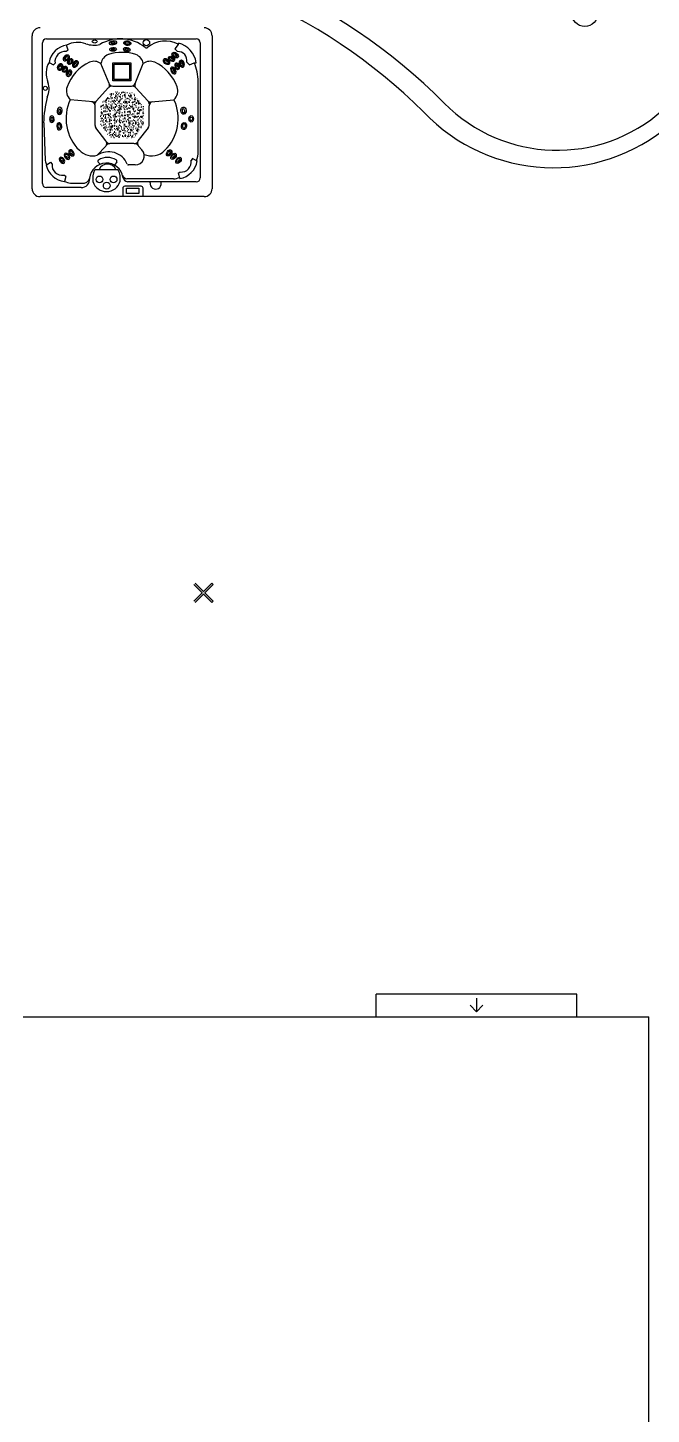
# Model space of a CAD drawing. Header units: millimetres. Extents: x 60252 to 149408, y 10197 to 135197.
# Drawn here: x 107151 to 117544, y 66600 to 89695 of the extents above; entities that cross this region are included whole.
import ezdxf

# ---------------------------------------------------------------- set-up
doc = ezdxf.new("R2010")
doc.units = ezdxf.units.MM
for name, color, linetype in [('Floor', 8, 'Continuous'), ('Floorplan -Outline', 40, 'Continuous'), ('IOT SMART DEVICES', 181, 'Continuous'), ('Stairs', 84, 'Continuous')]:
    doc.layers.add(name, color=color, linetype=linetype)

# ---------------------------------------------------------------- blocks, each defined once
blk = doc.blocks.new('Swimming Pool')
blk.add_circle((239.3, 27.34), 5.76)
for centre, radius, start, end in [((2.92, 100.8), 100.84, 91.66063, 268.3394), ((12.41, -171.71), 373.52, 45.73076, 91.90364), ((2.93, 100.8), 92.21, 91.81876, 268.1812), ((1.09, -201.28), 394.24, 47.32911, 90.15862), ((-100.22, 100.8), 51.26, 296.7711, 63.22766), ((-102.42, 100.8), 41.94, 299.5101, 60.52112), ((-102.53, 100.8), 30.53, 303.4315, 56.54146), ((223.57, 34.92), 78.47, 236.5667, 50.82623), ((225.36, 33.96), 69.48, 237.7372, 51.83195), ((52.71, -241.32), 255.45, 57.95069, 101.9089), ((52.53, -237.36), 243.1, 58.28392, 102.4795)]:
    blk.add_arc(centre, radius, start, end)

msp = doc.modelspace()

# ---------------------------------------------------------------- hatches: boundary and pattern name
h = msp.add_hatch()
h.set_pattern_fill('AR-CONC', color=256, scale=0.6, style=0)
h.set_pattern_definition([(50, (1656050.01, 32483.38), (109.3108014, -9.5634513), [11.43, -125.73]), (355, (1656050.01, 32483.38), (-21.1456956, 114.633986), [9.144, -100.584]), (100.451, (1656059.12, 32482.58), (88.165501, 105.070013), [9.714, -106.854]), (46.1842, (1656050.01, 32513.86), (162.647425, -25.225397), [17.145, -188.595]), (96.6356, (1656063.56, 32511.76), (142.44254, 148.455334), [14.571, -160.281]), (351.184, (1656050.01, 32513.86), (142.442763, 148.45507), [13.716, -150.876]), (21, (1656065.25, 32506.24), (90.968928, -61.359311), [11.43, -125.73]), (326, (1656065.25, 32506.24), (37.081217, 110.51278), [9.144, -100.584]), (71.4514, (1656072.83, 32501.13), (128.0498945, 49.1537146), [9.714, -106.854]), (37.5, (1656050.01, 32483.38), (1.85316195, 50.7330233), [0, -99.3648, 0, -102.108, 0, -100.965]), (7.5, (1656050.01, 32483.38), (40.0917975, 60.1083449), [0, -58.2168, 0, -97.0788, 0, -38.481]), (327.5, (1656016.025, 32483.38), (81.3543571, -3.4372464), [0, -38.1, 0, -118.872, 0, -157.734]), (317.5, (1656000.785, 32483.38), (88.8775088, 15.2558946), [0, -49.53, 0, -78.9432, 0, -112.014])])
h.paths.add_polyline_path([(109084, 88389, 0.190327), (109063, 88441), (108907, 88608, 0.207526), (108852, 88631), (108596, 88631, 0.207526), (108541, 88608), (108384, 88441, 0.190327), (108364, 88389), (108364, 88101, 0.165466), (108380, 88056), (108511, 87885, 0.232792), (108571, 87855), (108877, 87855, 0.232792), (108937, 87885), (109068, 88056, 0.165466), (109084, 88101)])
at = {"layer": 'IOT SMART DEVICES', "ltscale": 10}
h = msp.add_hatch(color=256, dxfattribs=at)
h.dxf.hatch_style = 1
h.paths.add_polyline_path([(108870, 89110), (108570, 89110), (108570, 88810), (108870, 88810)])
h.paths.add_polyline_path([(108593, 88832), (108593, 88997), (108593, 89087), (108683, 89087), (108848, 89087), (108848, 88832)], flags=16)
h = msp.add_hatch(color=256, dxfattribs=at)
h.dxf.hatch_style = 1
h.paths.add_polyline_path([(110241, 80420), (110220, 80441), (110081, 80302), (109941, 80441), (109920, 80420), (110059, 80281), (109920, 80141), (109941, 80120), (110081, 80259), (110220, 80120), (110241, 80141), (110102, 80281)])

# ---------------------------------------------------------------- linework, layer by layer
for p, q in [((107224, 87014), (107224, 89562)), ((107396, 87100), (107396, 89443)), ((107463, 89510), (109960, 89510)), ((107826, 89319), (107799, 89406)), ((109656, 89414), (109600, 89345)), ((109664, 89440), (109656, 89414)), ((110027, 89443), (110027, 87194)), ((110224, 89562), (110224, 87014)), ((107826, 89319), (107792, 89298)), ((109600, 89345), (109648, 89297)), ((107507, 89118), (107583, 89075)), ((107583, 89075), (107606, 89106)), ((108507, 88764), (108371, 89099)), ((108941, 88764), (109077, 89099)), ((109846, 89076), (109803, 89122)), ((109846, 89076), (109926, 89111)), ((109926, 89111), (109958, 89111)), ((108295, 88479), (108494, 88692)), ((108568, 88723), (108879, 88723)), ((109152, 88479), (108953, 88692)), ((109993, 87630), (109993, 88798)), ((108240, 88458), (107860, 88496)), ((109208, 88458), (109588, 88496)), ((108273, 88068), (108273, 88395)), ((109175, 88068), (109175, 88395)), ((107417, 88110), (107440, 87481)), ((108455, 87809), (108287, 88027)), ((108993, 87809), (109161, 88027)), ((108921, 87764), (108518, 87764)), ((108451, 87723), (108310, 87570)), ((108997, 87723), (109055, 87660)), ((107458, 87406), (107532, 87453)), ((107532, 87453), (107556, 87422)), ((108286, 87334), (108640, 87334)), ((108324, 87457), (108360, 87420)), ((108634, 87461), (108596, 87405)), ((108944, 87409), (108832, 87409)), ((109898, 87517), (109875, 87486)), ((109975, 87475), (109898, 87517)), ((107786, 87219), (107751, 87239)), ((107786, 87219), (107763, 87131)), ((107863, 87105), (108057, 87105)), ((109583, 87177), (108804, 87177)), ((109960, 87127), (108817, 87127)), ((109193, 87113), (109193, 87127)), ((109375, 87107), (109375, 87127)), ((109657, 87270), (109692, 87292)), ((109657, 87270), (109686, 87183)), ((110091, 86881), (107357, 86881)), ((108041, 87033), (107463, 87033)), ((108734, 87021), (108734, 86881)), ((109040, 87054), (108768, 87054)), ((109073, 86881), (109073, 87021))]:
    msp.add_line(p, q)
msp.add_lwpolyline([(108799, 87022), (109005, 87022), (109005, 86932), (108799, 86932)], close=True)
for centre, radius in [((109129, 89445), 53), ((108348, 87169), 55.9), ((108467, 87064), 55.9), ((108582, 87169), 55.9)]:
    msp.add_circle(centre, radius)
for centre, radius, start, end in [((107357, 89562), 133, 90, 180), ((110091, 89562), 133, 0, 90), ((107463, 89443), 66.6, 90, 180), ((107860, 89052), 360, 99.7947, 169.4365), ((107983, 89048), 403, 70.3547, 117.188), ((108254, 89817), 412, 250.7859, 284.0693), ((108694, 88845), 665, 51.5883, 120.6993), ((109444, 89010), 463, 62.5149, 129.6018), ((109559, 89050), 404, 8.6838, 74.9119), ((109960, 89443), 66.6, 0, 90), ((107775, 89128), 171, 84.2998, 187.4896), ((108563, 89067), 194, 111.1227, 170.3461), ((108724, 88524), 760, 72.2709, 107.5059), ((108885, 89067), 194, 9.6539, 68.8773), ((109128, 89392), 33.3, 231.5883, 309.6018), ((109654, 89147), 151, 350.5298, 92.1356), ((107812, 88935), 356, 148.9858, 204.551), ((108517, 88441), 760, 116.3246, 159.1013), ((108256, 88942), 194, 53.7075, 112.931), ((109192, 88942), 194, 67.069, 126.2925), ((108931, 88441), 760, 20.8987, 63.6754), ((109243, 88798), 750, 0, 24.7178), ((107182, 88678), 325, 334.1885, 19.4489), ((108003, 88645), 207, 161.0692, 226.0839), ((108446, 88737), 66.6, 316.8958, 22.0268), ((108556, 88648), 76, 89.4004, 137.4064), ((108568, 88789), 66.6, 202.0268, 270), ((108879, 88789), 66.6, 270, 337.9732), ((108891, 88648), 76, 42.5936, 90.5996), ((109002, 88737), 66.6, 157.9732, 223.1042), ((109445, 88645), 207, 313.9161, 18.9308), ((109349, 88067), 1933, 165.941, 178.732), ((108525, 88181), 736, 154.6903, 225.741), ((108206, 88395), 66.6, 0, 84.3987), ((108247, 88524), 66.6, 264.3987, 316.8958), ((108357, 88417), 87.2, 135.0976, 182.0922), ((109091, 88417), 87.2, 357.9078, 44.9024), ((109201, 88524), 66.6, 223.1042, 275.6013), ((109241, 88395), 66.6, 95.6013, 180), ((108923, 88181), 736, 314.259, 25.3097), ((108340, 88068), 66.6, 180, 217.5816), ((109108, 88068), 66.6, 322.4184, 0), ((108402, 87768), 66.6, 317.435, 37.5816), ((108521, 87685), 79.8, 91.9881, 138.6808), ((108524, 87840), 76, 216.7179, 268.3545), ((108926, 87684), 80.6, 41.4319, 93.9324), ((108924, 87840), 76, 271.6455, 323.2821), ((109046, 87768), 66.6, 142.4184, 222.565), ((108234, 87872), 312, 224.4969, 284.2503), ((108500, 87290), 338, 23.0732, 124.0913), ((108479, 87247), 287, 58.8208, 121.5804), ((108944, 87559), 150, 270, 42.565), ((109214, 87872), 312, 246.8409, 315.5031), ((109520, 87645), 473, 339.6627, 358.2166), ((107975, 87657), 563, 198.1875, 205.7238), ((107808, 87488), 360, 193.0978, 262.7396), ((107726, 87408), 171, 175.0447, 278.2345), ((108462, 87159), 281, 10.0448, 174.3936), ((108566, 87181), 331, 154.9631, 188.3315), ((108286, 87311), 22.2, 90, 154.9631), ((108340, 87472), 22.2, 121.5804, 224.4492), ((108481, 87270), 154, 24.5552, 155.4448), ((108616, 87473), 22.2, 325.9829, 58.8208), ((108640, 87311), 22.2, 28.1729, 90), ((108403, 87184), 291, 350.6002, 28.1729), ((108832, 87431), 22.2, 203.0732, 270), ((109621, 87537), 360, 280.4469, 350.0888), ((109707, 87462), 171, 264.9521, 8.1419), ((107463, 87100), 66.6, 180, 270), ((107975, 87657), 563, 247.9326, 258.5196), ((108044, 87173), 140, 269.1093, 5.385), ((108072, 87219), 115, 262.3367, 343.3761), ((108463, 87202), 236, 197.1894, 343.9014), ((108827, 87276), 102, 201.709, 257.0323), ((108835, 87223), 97.7, 189.1807, 259.1847), ((109284, 87098), 91.7, 170.4651, 5.9937), ((109520, 87645), 473, 277.5515, 289.747), ((109960, 87194), 66.6, 270, 0), ((107357, 87014), 133, 180, 270), ((108768, 87021), 33.3, 90, 180), ((109040, 87021), 33.3, 0, 90), ((110091, 87014), 133, 270, 0)]:
    msp.add_arc(centre, radius, start, end)
for centre, major_axis, ratio in [((108267, 89465), (39.7, 0.4), 0.642405), ((108572, 89444), (58.3, 13.6), 0.600565), ((108572, 89444), (32, 7.7), 0.570221), ((108811, 89438), (58.5, -10.7), 0.636518), ((108811, 89438), (36.7, -7.5), 0.525994), ((108574, 89334), (55.6, 5.7), 0.569599), ((108574, 89334), (-30, -3), 0.521549), ((108803, 89331), (54, -9), 0.678526), ((108803, 89331), (-28.4, 5.8), 0.572429), ((109464, 89131), (-45.3, 41.2), 0.652539), ((109464, 89131), (26.5, -26.8), 0.601262), ((109471, 89138), (-7.93, 8.26), 0.491419), ((109548, 89176), (42.8, -32.7), 0.712678), ((109548, 89176), (27.9, -20.9), 0.692424), ((109609, 89239), (49.4, -34.7), 0.676104), ((109557, 89180), (-7.93, 8.26), 0.491419), ((109609, 89239), (30.6, -19.4), 0.630036), ((109620, 89243), (-7.93, 8.26), 0.491419), ((107692, 89041), (17.9, 57.6), 0.676104), ((107692, 89041), (9.1, 35.1), 0.630036), ((107685, 89051), (-5.4, -10.1), 0.491419), ((107770, 89003), (17.9, 50.8), 0.712678), ((107770, 89003), (11.3, 32.9), 0.692424), ((107763, 89011), (-5.4, -10.1), 0.491419), ((107838, 88937), (-25.3, -55.7), 0.652539), ((107838, 88937), (17.3, 33.4), 0.601262), ((107829, 88942), (-5.4, -10.1), 0.491419), ((107444, 88685), (-0.4, 34), 0.904755), ((109747, 88314), (6.8, -59.5), 0.715425), ((109746, 88312), (4.2, -38.5), 0.455749), ((109876, 88177), (0, 53.8), 0.699654), ((109754, 88057), (4.7, 59.4), 0.713782), ((109755, 88059), (4.1, 37.5), 0.579937), ((109876, 88175), (0, 31.9), 0.622904), ((107797, 87547), (8.13, -8.07), 0.491419), ((107870, 87604), (8.13, -8.07), 0.491419), ((109509, 87610), (-34, -46.3), 0.656176), ((109510, 87610), (21.8, 27.8), 0.667879), ((109581, 87553), (-34, -46.3), 0.656176), ((109583, 87553), (21.8, 27.8), 0.667879), ((109665, 87487), (-34, -46.3), 0.656176), ((107714, 87482), (8.13, -8.07), 0.491419), ((109666, 87487), (21.8, 27.8), 0.667879)]:
    msp.add_ellipse(centre, major_axis=major_axis, ratio=ratio)
at = {"extrusion": (0, 0, -1)}
for centre, major_axis, ratio in [((107795, 89191), (-47.5, -37.3), 0.676104), ((107795, 89191), (-29.6, -21), 0.630036), ((107783, 89194), (7.49, 8.67), 0.491419), ((107858, 89132), (-41.1, -34.9), 0.712678), ((107858, 89132), (-26.7, -22.3), 0.692424), ((107849, 89135), (7.49, 8.67), 0.491419), ((107945, 89091), (43, 43.6), 0.652539), ((109719, 89095), (-20.9, 56.6), 0.676104), ((107945, 89091), (-25.1, -28.1), 0.601262), ((107937, 89098), (7.49, 8.67), 0.491419), ((109578, 88983), (28.2, -54.3), 0.652539), ((109578, 88983), (-19.1, 32.5), 0.601262), ((109587, 88988), (5.95, -9.79), 0.491419), ((109643, 89053), (-20.6, 49.8), 0.712678), ((109643, 89053), (-13, 32.3), 0.692424), ((109649, 89060), (5.95, -9.79), 0.491419), ((109719, 89095), (-10.9, 34.6), 0.630036), ((109726, 89105), (5.95, -9.79), 0.491419), ((107554, 88171), (-0.2, 53.8), 0.699654), ((107682, 88310), (-6.5, -59.5), 0.715425), ((107683, 88307), (-4, -38.6), 0.455749), ((107554, 88170), (-0.1, 31.9), 0.622904), ((107676, 88052), (-5, 59.4), 0.713782), ((107675, 88054), (-4.2, 37.5), 0.579937), ((107723, 87487), (34, -46.3), 0.656176), ((107806, 87553), (34, -46.3), 0.656176), ((107805, 87553), (-21.8, 27.8), 0.667879), ((107879, 87610), (34, -46.3), 0.656176), ((107878, 87610), (-21.8, 27.8), 0.667879), ((109518, 87604), (-8.13, -8.07), 0.491419), ((109590, 87547), (-8.13, -8.07), 0.491419), ((107721, 87487), (-21.8, 27.8), 0.667879), ((109674, 87482), (-8.13, -8.07), 0.491419)]:
    msp.add_ellipse(centre, major_axis=major_axis, ratio=ratio, dxfattribs=at)
at = {"layer": 'Floor'}
for p, q in [((114630, 73529), (114630, 73306)), ((114630, 73306), (114524, 73412)), ((114630, 73306), (114736, 73412))]:
    msp.add_line(p, q, dxfattribs=at)
at = {"layer": 'Floorplan -Outline'}
for p, q in [((112959, 73222), (112959, 73597)), ((116301, 73222), (116301, 73597)), ((107077, 73222), (117502, 73222)), ((117502, 48247), (117502, 73222))]:
    msp.add_line(p, q, dxfattribs=at)
at = {"layer": 'IOT SMART DEVICES', "ltscale": 10}
for p, q in [((108570, 89110), (108870, 89110)), ((108570, 88810), (108570, 89110)), ((108593, 89087), (108683, 89087)), ((108593, 88997), (108593, 89087)), ((108593, 88832), (108593, 88997)), ((108683, 89087), (108848, 89087)), ((108848, 89087), (108848, 88832)), ((108870, 89110), (108870, 88810)), ((108870, 88810), (108570, 88810)), ((108848, 88832), (108593, 88832)), ((109920, 80420), (110059, 80281)), ((109941, 80441), (110081, 80302)), ((110081, 80302), (110220, 80441)), ((110102, 80281), (110241, 80420)), ((110241, 80420), (110220, 80441)), ((109920, 80141), (110059, 80281)), ((109941, 80120), (110081, 80259)), ((110081, 80259), (110220, 80120)), ((110102, 80281), (110241, 80141)), ((110220, 80120), (110241, 80141))]:
    msp.add_line(p, q, dxfattribs=at)
at = {"layer": 'Stairs'}
msp.add_line((116301, 73597), (112959, 73597), dxfattribs=at)

# ---------------------------------------------------------------- block references
at = {"xscale": 38.10000000000001, "yscale": 38.10000000000001, "zscale": 38.10000000000001, "rotation": 346.9688445737784}
msp.add_blockref('Swimming Pool', (107318, 90977), dxfattribs=at)

doc.saveas('drawing.dxf')
